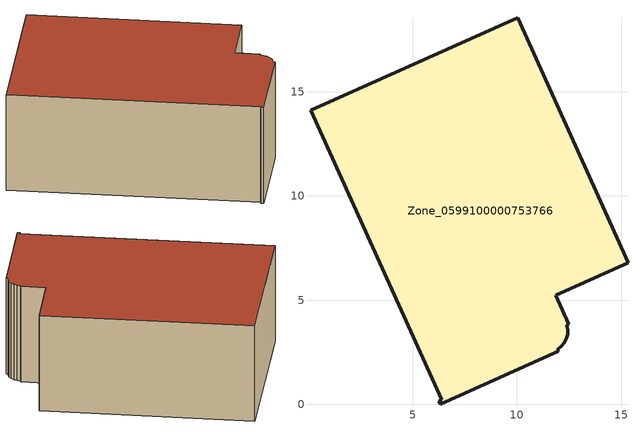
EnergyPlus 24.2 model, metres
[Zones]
Zone_0599100000753766
 floor ground (C_G): 6.26,0.16 6.39,0.22 0.11,14.11 10.05,18.55 15.33,6.8 11.88,5.23 12.49,3.85 12.4,3.8 12.44,3.59 12.44,3.37 12.38,3.15 12.28,2.95 12.14,2.78 11.96,2.64 11.99,2.55 6.33,0 z0
 wall outside (C_F): 6.33,0 11.99,2.55 11.96,2.64 12.14,2.78 12.28,2.95 12.38,3.15 12.44,3.37 12.44,3.59 12.4,3.8 12.49,3.85 11.88,5.23 15.33,6.8 10.05,18.55 0.11,14.11 6.39,0.22 6.26,0.16 6.33,0 z0:6.32
 roof outside (C_R): 6.39,0.22 6.26,0.16 6.33,0 11.99,2.55 11.96,2.64 12.14,2.78 12.28,2.95 12.38,3.15 12.44,3.37 12.44,3.59 12.4,3.8 12.49,3.85 11.88,5.23 15.33,6.8 10.05,18.55 0.11,14.11 z6.32
[BUILDING]
Pand.0599100000753766: North Axis=0; Terrain=City; Loads Convergence Tolerance Value=0.04; Temperature Convergence Tolerance Value=0.4; Solar Distribution=FullExterior; Maximum Number of Warmup Days=25; Minimum Number of Warmup Days=1
[Site:Location]
Rotterdam.The.Hague.AP_ZH_NLD Design_Conditions: Latitude=51.96; Longitude=4.45; Time Zone=1; Elevation=-4.5
[SITE:GROUNDTEMPERATURE:BUILDINGSURFACE]
18, 18, 18, 18, 18, 18, 18, 18, 18, 18, 18, 18
[MATERIAL] Thermal Absorptance=0.9; Solar Absorptance=0.7; Visible Absorptance=0.7
Name | Roughness | Thickness | Conductivity | Density | Specific Heat
G.D.2006-2014 | MediumSmooth | 0.15 | 0.06 | 540 | 1210
F.D.2006-2014 | Rough | 0.3 | 0.12 | 1920 | 840
R.D.2006-2014 | MediumRough | 0.2 | 0.08 | 1500 | 1000
[CONSTRUCTION]
C_G: G.D.2006-2014
C_F: F.D.2006-2014
C_R: R.D.2006-2014
[ZONE]
Zone_0599100000753766: Type=1; Multiplier=1; Ceiling Height=Autocalculate; Volume=Autocalculate; Floor Area=autocalculate; Part of Total Floor Area=Yes
[ZONEINFILTRATION:DESIGNFLOWRATE]
Infil_Zone_0599100000753766: Zone or ZoneList or Space or SpaceList=Zone_0599100000753766; Schedule=AlwaysOn; Design Flow Rate Calculation Method=Flow/Area; Flow Rate per Floor Area=0.0021; Constant Term Coefficient=1; Temperature Term Coefficient=0; Velocity Term Coefficient=0; Velocity Squared Term Coefficient=0
[HVACTEMPLATE:ZONE:IDEALLOADSAIRSYSTEM]
Zone_0599100000753766: Maximum Heating Supply Air Temperature=50; Minimum Cooling Supply Air Temperature=13; Maximum Heating Supply Air Humidity Ratio=0.0156; Minimum Cooling Supply Air Humidity Ratio=0.0077; Heating Limit=NoLimit; Cooling Limit=NoLimit; Dehumidification Control Type=ConstantSensibleHeatRatio; Cooling Sensible Heat Ratio=0.7; Dehumidification Setpoint=60; Humidification Control Type=None; Humidification Setpoint=30; Outdoor Air Method=None; Outdoor Air Flow Rate per Person=0.00944; Outdoor Air Flow Rate per Zone Floor Area=0; Outdoor Air Flow Rate per Zone=0; Demand Controlled Ventilation Type=None; Outdoor Air Economizer Type=NoEconomizer; Heat Recovery Type=None; Sensible Heat Recovery Effectiveness=0.7; Latent Heat Recovery Effectiveness=0.65
[ZONECONTROL:THERMOSTAT]
ThermostatControl_Zone_0599100000753766: Zone or ZoneList=Zone_0599100000753766; Control Type Schedule=DualSetpointControlType; Control 1=Thermostat_Zone_0599100000753766; Temperature Difference Between Cutout And Setpoint=0
[THERMOSTATSETPOINT:DUALSETPOINT]
Thermostat_Zone_0599100000753766: Heating Setpoint Temperature Schedule=HeatingSetpoint_Zone_0599100000753766; Cooling Setpoint Temperature Schedule=CoolingSetpoint_Zone_0599100000753766
[SCHEDULE:COMPACT]
HeatingSetpoint_Zone_0599100000753766: Through: 12/31, For: AllDays, Until: 24:00, 21
CoolingSetpoint_Zone_0599100000753766: Through: 12/31, For: AllDays, Until: 24:00, 24
DualSetpointControlType: Through: 12/31, For: AllDays, Until: 24:00, 4
AlwaysOn: Through: 12/31, For: AllDays, Until: 24:00, 1
